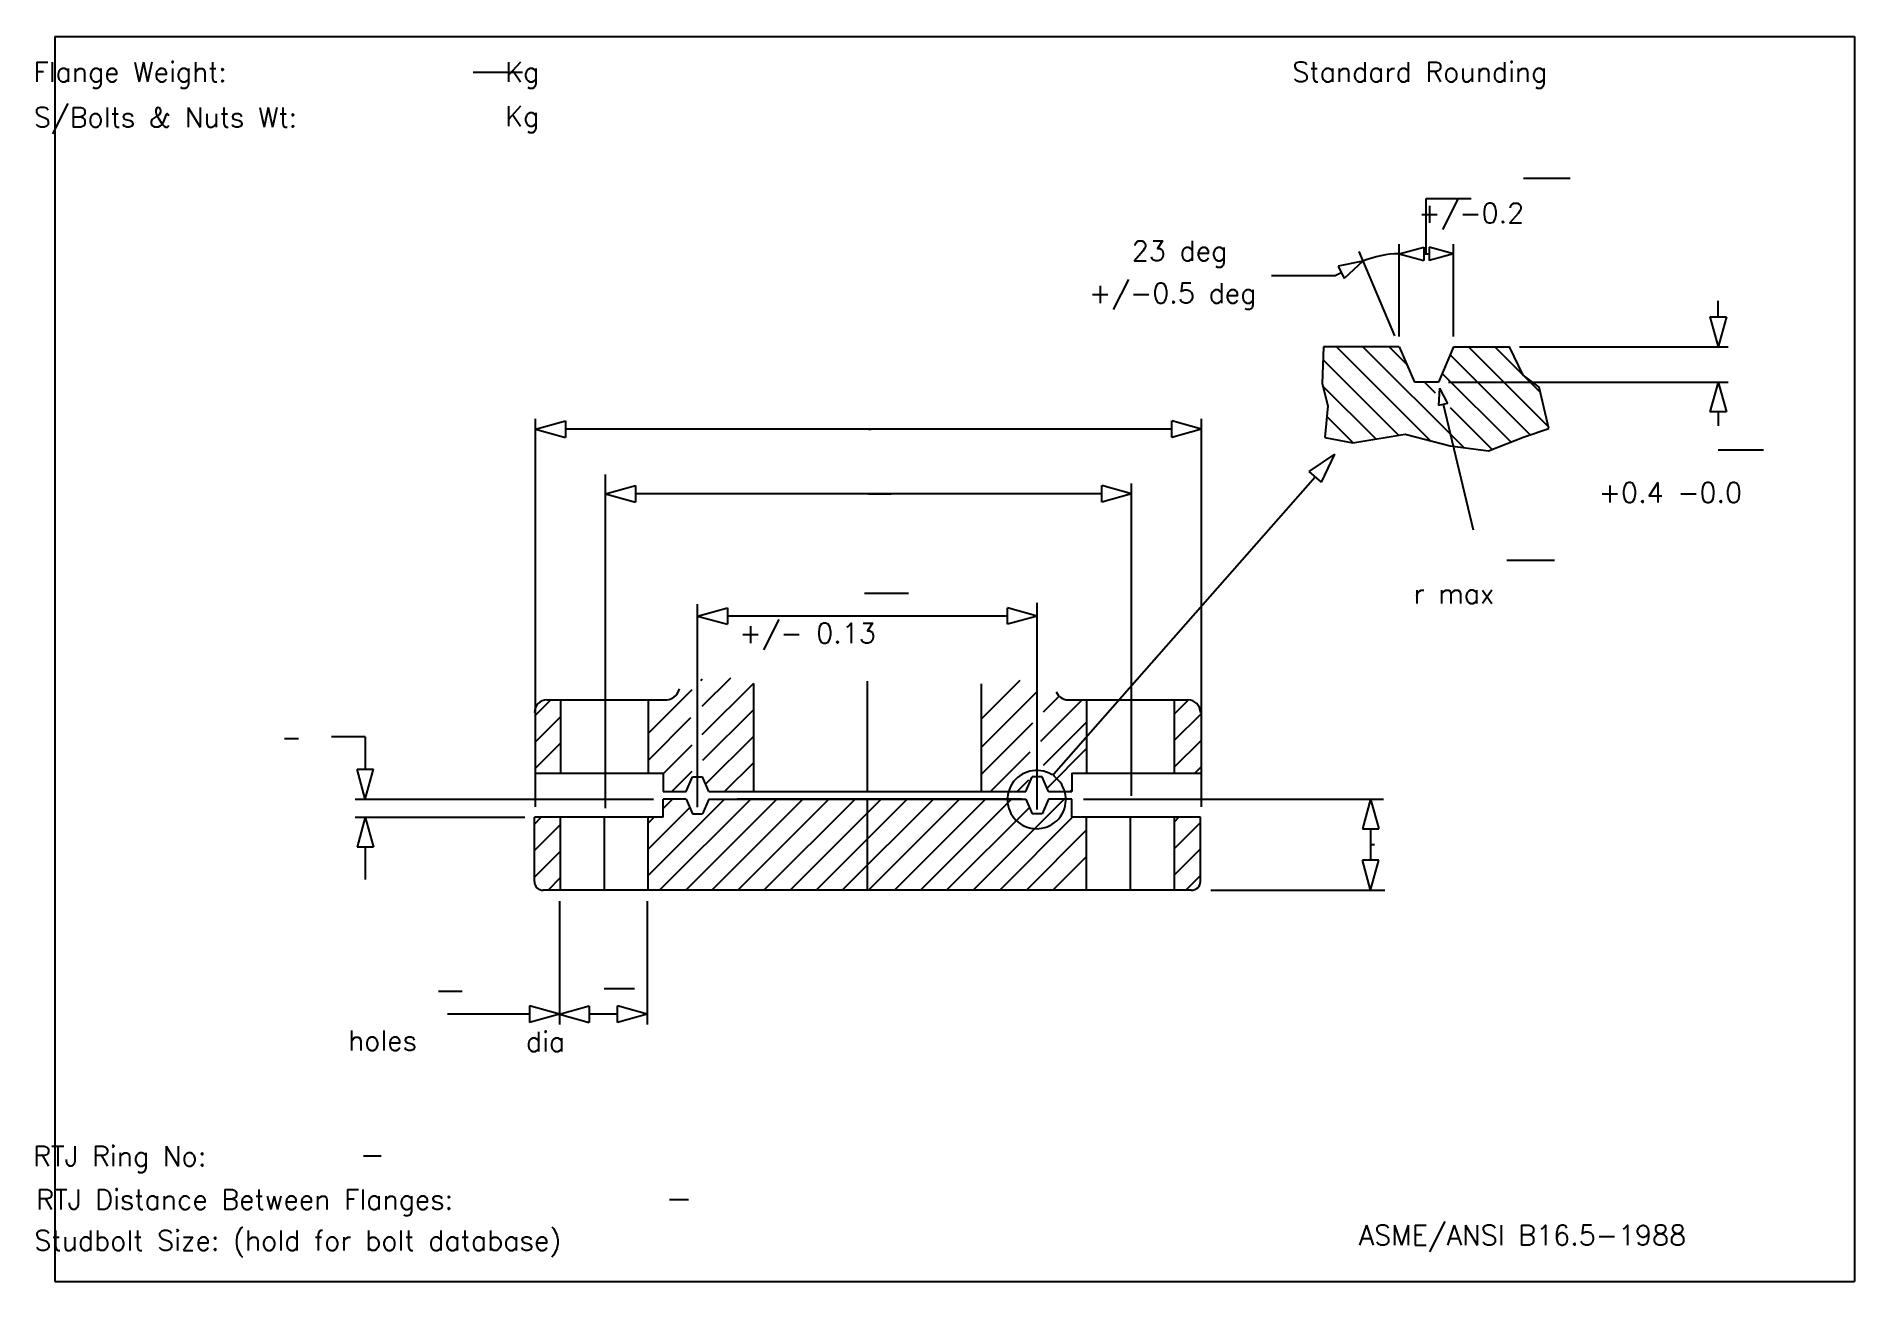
# Model space of a CAD drawing. Extents: x 213 to 1659, y 217 to 1208.
import ezdxf
from ezdxf.enums import TextEntityAlignment as Align

# ---------------------------------------------------------------- set-up
doc = ezdxf.new("R2010")
doc.units = 0
doc.header["$MEASUREMENT"] = 0
doc.layers.add('1', color=7, linetype='CONTINUOUS')
doc.styles.add('ROMANS', font='ROMANS', dxfattribs={"height": 0.2})

msp = doc.modelspace()

# ---------------------------------------------------------------- linework, layer by layer
at = {"layer": '1', "color": 30, "linetype": 'Continuous'}
for p, q in [((227.85, 1207.675), (1658.9375, 1207.675)), ((227.85, 1207.675), (227.85, 216.9375)), ((1658.9375, 1207.675), (1658.9375, 216.9375)), ((227.85, 216.9375), (1658.9375, 216.9375))]:
    msp.add_line(p, q, dxfattribs=at)
at = {"layer": '1', "color": 5, "linetype": 'Continuous'}
for p, q in [((560.5625, 1179.175), (599.5625, 1179.175)), ((1395.625, 1094.8875), (1432.625, 1094.8875)), ((874.825, 895.1125), (876.825, 895.1125)), ((1550.3625, 878.73125), (1586.3625, 878.73125)), ((874.84375, 843.71875), (892.84375, 843.71875)), ((1382.31875, 791.01875), (1420.31875, 791.01875)), ((871.61875, 764.725), (906.61875, 764.725)), ((410.55, 649.1625), (421.55, 649.1625)), ((1274.0875, 564.64375), (1277.0875, 564.64375)), ((664.69375, 450.0625), (688.69375, 450.0625)), ((532.79375, 447.95), (551.79375, 447.95)), ((473.3125, 317.0125), (487.3125, 317.0125)), ((716.60625, 282.4), (731.60625, 282.4))]:
    msp.add_line(p, q, dxfattribs=at)
at = {"layer": '1', "color": 3, "linetype": 'Continuous'}
for p, q in [((1318.34375, 1034.6625), (1318.34375, 1078.74375)), ((1318.34375, 1078.74375), (1354.025, 1078.74375)), ((1296.8875, 968.775), (1296.8875, 1042.46875)), ((1340.0875, 968.775), (1340.0875, 1042.46875)), ((1267.99375, 1028.74375), (1248.175, 1024.75625)), ((1267.99375, 1028.74375), (1253.04375, 1015.1375)), ((1264.7, 1036.4875), (1293.175, 969.5125)), ((1296.8875, 1034.63125), (1316.375, 1040.01875)), ((1296.8875, 1034.63125), (1316.375, 1029.24375)), ((1316.375, 1040.01875), (1316.375, 1029.24375)), ((1316.375, 1034.63125), (1320.6, 1034.63125)), ((1320.6, 1040.01875), (1320.6, 1029.24375)), ((1340.0875, 1034.63125), (1320.6, 1040.01875)), ((1340.0875, 1034.63125), (1320.6, 1029.24375)), ((1245.98125, 1017.13125), (1195.375, 1017.13125)), ((1250.75625, 1019.65), (1245.98125, 1017.13125)), ((1248.175, 1024.75625), (1253.04375, 1015.1375)), ((1543.8125, 984.4875), (1550.36875, 960.775)), ((1543.8125, 984.4875), (1556.925, 984.4875)), ((1550.36875, 984.4875), (1550.36875, 997.2125)), ((1556.925, 984.4875), (1550.36875, 960.775)), ((1392.51875, 960.775), (1558.36875, 960.775)), ((1328.8125, 927.725), (1328, 913.9125)), ((1328.8125, 927.725), (1335.225, 915.46875)), ((1336.0875, 932.54375), (1558.36875, 932.54375)), ((1550.36875, 932.54375), (1543.8125, 908.83125)), ((1550.36875, 932.54375), (1556.925, 908.83125)), ((1335.225, 915.46875), (1328, 913.9125)), ((1355.93125, 814.7125), (1331.925, 914.75625)), ((610.0375, 594.65625), (610.0375, 903.4125)), ((610.0375, 895.1125), (633.75, 901.66875)), ((633.75, 901.66875), (633.75, 888.55625)), ((1139.60625, 895.1125), (1115.89375, 901.66875)), ((1115.89375, 888.55625), (1115.89375, 901.66875)), ((1139.60625, 594.65625), (1139.60625, 903.4125)), ((1556.925, 908.83125), (1543.8125, 908.83125)), ((1550.36875, 908.83125), (1550.36875, 897.69375)), ((610.0375, 895.1125), (633.75, 888.55625)), ((1115.89375, 895.1125), (633.75, 895.1125)), ((1139.60625, 895.1125), (1115.89375, 888.55625)), ((665.6875, 600.7375), (665.6875, 859.10625)), ((665.6875, 593.65), (665.6875, 852.01875)), ((665.6875, 843.71875), (689.4, 850.275)), ((665.6875, 843.71875), (689.4, 837.1625)), ((689.4, 850.275), (689.4, 837.1625)), ((1060.29375, 843.71875), (689.4, 843.71875)), ((1084.00625, 843.71875), (1060.29375, 850.275)), ((1060.29375, 837.1625), (1060.29375, 850.275)), ((1084.00625, 843.71875), (1060.29375, 837.1625)), ((1084.00625, 608.425), (1084.00625, 852.01875)), ((1084.00625, 603.525), (1084.00625, 847.11875)), ((738.93125, 594.425), (738.93125, 756.0625)), ((738.93125, 746.5), (762.64375, 753.05625)), ((762.64375, 753.05625), (762.64375, 739.94375)), ((1008.93125, 746.5), (985.21875, 753.05625)), ((985.21875, 739.94375), (985.21875, 753.05625)), ((1008.93125, 592.69375), (1008.93125, 756.9625)), ((738.93125, 746.5), (762.64375, 739.94375)), ((985.21875, 746.5), (762.64375, 746.5)), ((1008.93125, 746.5), (985.21875, 739.94375)), ((474.69375, 650.28125), (447.84375, 650.28125)), ((474.69375, 650.28125), (474.69375, 624.575)), ((474.69375, 600.8625), (468.1375, 624.575)), ((468.1375, 624.575), (481.25, 624.575)), ((474.69375, 600.8625), (481.25, 624.575)), ((466.70625, 600.86875), (703.875, 600.86875)), ((1045.6625, 600.8625), (1284.4375, 600.8625)), ((1274.0875, 600.8625), (1267.53125, 577.15)), ((1274.0875, 600.8625), (1280.64375, 577.15)), ((466.70625, 586.35625), (601.45, 586.35625)), ((474.69375, 586.35625), (468.1375, 562.64375)), ((474.69375, 586.35625), (481.25, 562.64375)), ((1267.53125, 577.15), (1280.64375, 577.15)), ((1274.0875, 577.15), (1274.0875, 552.14375)), ((481.25, 562.64375), (468.1375, 562.64375)), ((474.69375, 562.64375), (474.69375, 536.94375)), ((1274.0875, 528.43125), (1267.53125, 552.14375)), ((1280.64375, 552.14375), (1267.53125, 552.14375)), ((1274.0875, 528.43125), (1280.64375, 552.14375)), ((1147.0625, 528.43125), (1285.35, 528.43125)), ((629.08125, 519.7125), (629.08125, 421.39375)), ((698.80625, 519.7125), (698.80625, 421.39375)), ((629.08125, 429.69375), (605.36875, 436.25)), ((605.36875, 436.25), (605.36875, 423.1375)), ((629.08125, 429.69375), (652.79375, 436.25)), ((652.79375, 436.25), (652.79375, 423.1375)), ((698.80625, 429.69375), (675.09375, 436.25)), ((675.09375, 423.1375), (675.09375, 436.25)), ((605.36875, 429.69375), (539.95, 429.69375)), ((629.08125, 429.69375), (605.36875, 423.1375)), ((629.08125, 429.69375), (652.79375, 423.1375)), ((675.09375, 429.69375), (652.79375, 429.69375)), ((698.80625, 429.69375), (675.09375, 423.1375))]:
    msp.add_line(p, q, dxfattribs=at)
at = {"layer": '1', "color": 7, "linetype": 'Continuous'}
for p, q in [((1236.71875, 960.775), (1235.4375, 931.3875)), ((1296.8875, 960.775), (1236.71875, 960.775)), ((1321.60625, 885.9875), (1246.81875, 960.775)), ((1348.125, 880.46875), (1267.81875, 960.775)), ((1302.85625, 946.73125), (1288.825, 960.775)), ((1296.88125, 960.775), (1308.8875, 932.54375)), ((1340.0875, 960.775), (1328.0875, 932.54375)), ((1401.00625, 890.5875), (1337.325, 954.26875)), ((1340.0875, 960.775), (1384.51875, 960.775)), ((1415.475, 897.11875), (1351.81875, 960.775)), ((1408.9125, 924.68125), (1372.81875, 960.775)), ((1395.39375, 938.06875), (1384.51875, 960.775)), ((1296.1875, 890.40625), (1236.2625, 950.33125)), ((1235.4375, 931.3875), (1240.15625, 913.7)), ((1278.2375, 887.35625), (1235.8875, 929.70625)), ((1328.0875, 932.54375), (1308.8875, 932.54375)), ((1325.7375, 923.85), (1317.04375, 932.54375)), ((1385.71875, 884.875), (1331.05625, 939.5375)), ((1407.96875, 928.6375), (1395.39375, 938.06875)), ((1415.83125, 895.625), (1407.96875, 928.6375)), ((1240.15625, 913.7), (1237.79375, 888.55)), ((1240.15625, 913.7), (1237.79375, 888.55)), ((1370.6, 878.99375), (1337.525, 912.0625)), ((1260.2875, 884.30625), (1239.3625, 905.23125)), ((1260.2875, 884.30625), (1239.3625, 905.23125)), ((1237.79375, 888.55), (1259.80625, 884.225)), ((1237.79375, 888.55), (1259.80625, 884.225)), ((1259.80625, 884.225), (1301.4625, 891.3)), ((1301.4625, 891.3), (1337.225, 881.86875)), ((1367.88125, 877.9375), (1396.175, 888.94375)), ((1396.175, 888.94375), (1415.83125, 895.625)), ((1245.21875, 875.275), (1224.85625, 861.46875)), ((1245.21875, 875.275), (1234.84375, 852.96875)), ((1337.225, 881.86875), (1367.88125, 877.9375)), ((1022.15, 620.83125), (1229.85, 857.21875)), ((1224.85625, 861.46875), (1234.84375, 852.96875)), ((1020.39375, 620.35), (1022.15, 620.83125)), ((1020.39375, 620.35), (1022.15, 620.83125)), ((1022.325, 619.05625), (1022.15, 620.83125)), ((1022.325, 619.05625), (1022.15, 620.83125)), ((1036.44375, 608.26875), (1035.06875, 606.89375)), ((699.68125, 540.175), (760.375, 600.86875)), ((699.68125, 560.925), (732.8125, 594.05625)), ((708.6875, 528.43125), (781.125, 600.86875)), ((711.46875, 586.35625), (711.46875, 600.86875)), ((711.46875, 593.46875), (718.875, 600.86875)), ((729.91875, 600.86875), (711.46875, 600.86875)), ((729.4375, 528.43125), (801.875, 600.86875)), ((729.93125, 600.84375), (734.93125, 589.08125)), ((747.93125, 600.84375), (742.93125, 589.08125)), ((747.93125, 600.89375), (999.9125, 600.89375)), ((750.1875, 528.43125), (822.625, 600.86875)), ((996.66875, 600.86875), (770.40625, 600.86875)), ((770.9375, 528.43125), (843.375, 600.86875)), ((791.6875, 528.43125), (864.125, 600.86875)), ((812.4375, 528.43125), (884.875, 600.86875)), ((833.1875, 528.43125), (905.625, 600.86875)), ((853.9375, 528.43125), (926.375, 600.86875)), ((874.6875, 528.43125), (947.125, 600.86875)), ((895.4375, 528.43125), (967.875, 600.86875)), ((916.1875, 528.43125), (988.625, 600.86875)), ((936.9375, 528.43125), (1002.74375, 594.2375)), ((958.06875, 528.43125), (1030.50625, 600.86875)), ((999.93125, 600.84375), (1004.93125, 589.08125)), ((1017.93125, 600.84375), (1012.93125, 589.08125)), ((1036.48125, 600.86875), (1017.94375, 600.86875)), ((1036.48125, 586.35625), (1036.48125, 600.86875)), ((609.175, 535.4), (609.175, 586.35625)), ((711.46875, 586.35625), (609.175, 586.35625)), ((609.175, 580.975), (614.55625, 586.35625)), ((609.175, 559.84375), (629.9625, 580.63125)), ((629.9625, 528.43125), (629.9625, 586.35625)), ((699.68125, 528.43125), (699.68125, 586.35625)), ((699.68125, 581.675), (704.3625, 586.35625)), ((734.93125, 589.08125), (742.93125, 589.08125)), ((979.19375, 528.43125), (1037.125, 586.35625)), ((1012.93125, 589.08125), (1004.93125, 589.08125)), ((1138.7375, 586.35625), (1036.48125, 586.35625)), ((1048.275, 528.43125), (1048.275, 586.35625)), ((1117.99375, 528.43125), (1117.99375, 586.35625)), ((1117.99375, 582.71875), (1121.6375, 586.35625)), ((1117.99375, 561.5875), (1138.7375, 582.33125)), ((1138.7375, 535.4), (1138.7375, 586.35625)), ((1000.31875, 528.43125), (1048.275, 576.38125)), ((609.175, 538.725), (629.9625, 559.50625)), ((1021.45625, 528.43125), (1048.275, 555.24375)), ((1117.99375, 540.4625), (1138.7375, 561.20625)), ((620.0125, 528.43125), (629.9625, 538.38125)), ((1127.1, 528.43125), (1138.7375, 540.06875)), ((1131.7625, 528.43125), (616.14375, 528.43125))]:
    msp.add_line(p, q, dxfattribs=at)
at = {"layer": '1', "color": 4, "linetype": 'Continuous'}
for p, q in [((742.66875, 696.14375), (741.5875, 695.0625)), ((765.15, 697.1625), (742.39375, 674.40625)), ((873.93125, 606.89375), (873.93125, 694.70625)), ((995.00625, 695.11875), (964.60625, 664.71875)), ((622.09375, 679.74375), (609.16875, 666.8125)), ((619.13125, 679.75), (714.73125, 679.75)), ((629.9125, 679.75), (629.9125, 621.4)), ((734.36875, 687.85), (699.63125, 653.1125)), ((699.63125, 679.75), (699.63125, 621.4)), ((783.25625, 692.7875), (742.35, 651.88125)), ((783.25625, 692.7875), (783.25625, 606.775)), ((964.60625, 606.89375), (964.60625, 692.65625)), ((1008.00625, 685.63125), (964.60625, 642.23125)), ((1044.6625, 679.74375), (1011.6875, 646.76875)), ((1026.45, 682.64375), (1013.76875, 669.9625)), ((1033.475, 679.75), (1128.775, 679.75)), ((1048.23125, 679.75), (1048.23125, 621.4)), ((1117.95, 679.75), (1117.95, 621.4)), ((1129.175, 679.74375), (1117.95, 668.51875)), ((629.9125, 666.425), (609.16875, 645.68125)), ((733.36875, 665.38125), (699.63125, 631.64375)), ((783.25625, 671.875), (742.88125, 631.49375)), ((1138.7375, 668.16875), (1117.95, 647.38125)), ((783.25625, 650.7375), (745.3875, 612.86875)), ((1005.19375, 661.3875), (964.60625, 620.80625)), ((1048.23125, 662.16875), (1013.68125, 627.61875)), ((629.9125, 645.29375), (609.16875, 624.55625)), ((734.23125, 643.75625), (711.41875, 620.95)), ((1003.1125, 638.19375), (971.8125, 606.89375)), ((1048.23125, 641.05625), (1016.78125, 609.60625)), ((1138.7375, 647.04375), (1117.95, 626.25625)), ((734.3125, 622.9125), (718.29375, 606.89375)), ((783.25625, 629.825), (760.31875, 606.89375)), ((1138.7375, 625.91875), (1134.21875, 621.4)), ((609.16875, 621.4), (711.41875, 621.4)), ((711.41875, 621.4), (711.41875, 606.89375)), ((729.93125, 606.89375), (734.93125, 618.65625)), ((734.93125, 618.65625), (742.93125, 618.65625)), ((747.93125, 606.89375), (742.93125, 618.65625)), ((1001.95625, 615.89375), (992.95625, 606.89375)), ((999.93125, 606.89375), (1004.93125, 618.65625)), ((1012.93125, 618.65625), (1004.93125, 618.65625)), ((1017.93125, 606.89375), (1012.93125, 618.65625)), ((1036.44375, 621.4), (1036.44375, 606.89375)), ((1036.44375, 621.4), (1138.7375, 621.4)), ((711.41875, 606.89375), (729.93125, 606.89375)), ((747.93125, 606.89375), (999.93125, 606.89375)), ((873.975, 528.43125), (873.975, 600.86875)), ((1017.93125, 606.89375), (1036.44375, 606.89375)), ((664.81875, 528.43125), (664.81875, 586.35625)), ((1083.1375, 528.43125), (1083.1375, 586.35625))]:
    msp.add_line(p, q, dxfattribs=at)
at = {"layer": '1', "color": 3, "linetype": 'Continuous'}
msp.add_arc((1296.8875, 960.775), 73.85625, 90, 113.028744, dxfattribs=at)
at = {"layer": '1', "color": 4, "linetype": 'Continuous'}
for centre, radius, start, end in [((619.13162, 669.787), 9.96, 90.000064, 180), ((713.19687, 691.25937), 11.59813, 265.112356, 346.312781), ((1033.47281, 689.707), 9.96, 199.906775, 269.99995), ((1128.77756, 669.787), 9.96, 359.999986, 90.000003), ((619.13162, 669.787), 9.96, 61.767356, 61.782811)]:
    msp.add_arc(centre, radius, start, end, dxfattribs=at)
at = {"layer": '1', "color": 7, "linetype": 'Continuous'}
for centre, radius, start, end in [((1008.5, 600.43125), 23.19626, 59.159964, 53.418197), ((616.10625, 535.2125), 6.9375, 180, 269.994397), ((1131.7125, 535.4), 7.03125, 267.357083, 0.012117)]:
    msp.add_arc(centre, radius, start, end, dxfattribs=at)

# ---------------------------------------------------------------- texts
at = {"layer": '1', "color": 7, "linetype": 'Continuous', "style": 'ROMANS'}
for s, p in [('          Flange Weight:', (92.8375, 1179.3375)), ('          Standard Rounding', (1093.89375, 1179.3375)), ('          S/Bolts & Nuts Wt:', (93.1875, 1143.28125)), ('          +/-0.2', (1194.21875, 1067.10625)), ('          23 deg', (966.25, 1037.0375)), ('          +/-0.5 deg', (932.4, 1003.425)), ('          +0.4 -0.0', (1337.65, 844.7125)), ('          r max', (1190.2375, 764.49375)), ('          +/- 0.13', (654.29375, 732.90625)), ('          holes', (343, 408.76875)), ('          dia', (484.3875, 407.89375)), ('          RTJ Ring No:', (92.69375, 316.81875)), ('          RTJ Distance Between Flanges:', (95.13125, 282.3625)), ('          Studbolt Size: (hold for bolt database)', (93.5875, 249.7125)), ('          ASME/ANSI B16.5-1988', (1146.74375, 253.95625))]:
    msp.add_text(s, height=15.81875, dxfattribs=at).set_placement(p, align=Align.MIDDLE_LEFT)
at = {"layer": '1', "color": 5, "linetype": 'Continuous', "style": 'ROMANS'}
for p in [(467.98125, 1179.3375), (467.98125, 1144.13125)]:
    msp.add_text('          Kg', height=15.81875, dxfattribs=at).set_placement(p, align=Align.MIDDLE_LEFT)

doc.saveas('drawing.dxf')
